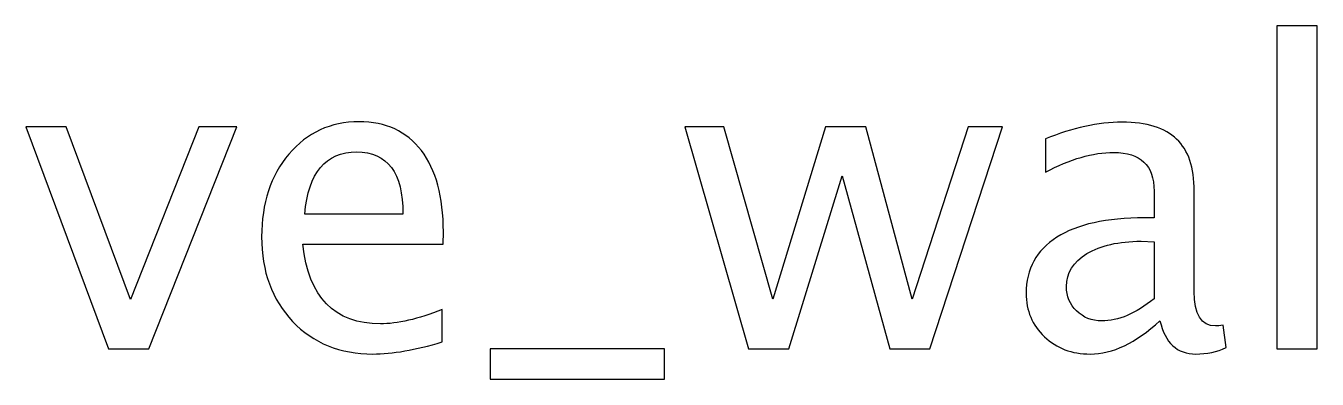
# Model space of a CAD drawing. Header units: centimetres. Extents: x -144 to 123, y -121 to 149.
# Drawn here: x -33.54 to -0.94, y 139.91 to 148.83 of the extents above; entities that cross this region are included whole.
import ezdxf

# ---------------------------------------------------------------- set-up
doc = ezdxf.new("R2010")
doc.units = ezdxf.units.CM
doc.header["$MEASUREMENT"] = 0
doc.layers.add('Layer 1', color=7, linetype='Continuous')

msp = doc.modelspace()

# ---------------------------------------------------------------- linework, layer by layer
at = {"layer": 'Layer 1'}
for points, knots in [([(-1.95701, 140.67044), (-1.95701, 140.67044), (-1.95701, 148.83019), (-1.95701, 148.83019), (-1.95701, 148.83019), (-1.95701, 148.83019), (-0.94101, 148.83019), (-0.94101, 148.83019), (-0.94101, 148.83019), (-0.94101, 148.83019), (-0.94101, 140.67044), (-0.94101, 140.67044), (-0.94101, 140.67044), (-0.94101, 140.67044), (-1.95701, 140.67044), (-1.95701, 140.67044)], [0, 0, 0, 0, 0.2, 0.2, 0.2, 0.2, 0.4, 0.4, 0.4, 0.4, 0.6, 0.6, 0.6, 0.6, 1, 1, 1, 1]), ([(-23.02666, 140.85036), (-23.70929, 140.64575), (-24.29314, 140.54344), (-24.77997, 140.54344), (-24.77997, 140.54344), (-25.61076, 140.54344), (-26.28633, 140.81861), (-26.80668, 141.36718), (-26.80668, 141.36718), (-27.32702, 141.91575), (-27.58808, 142.62659), (-27.58808, 143.50148), (-27.58808, 143.50148), (-27.58808, 144.34991), (-27.35877, 145.04665), (-26.8984, 145.59169), (-26.8984, 145.59169), (-26.43802, 146.13497), (-25.84889, 146.4066), (-25.13098, 146.4066), (-25.13098, 146.4066), (-24.45189, 146.4066), (-23.92625, 146.16495), (-23.55583, 145.68165), (-23.55583, 145.68165), (-23.18541, 145.19834), (-23.00021, 144.51395), (-23.00021, 143.62672), (-23.00021, 143.62672), (-23.00021, 143.62672), (-23.0055, 143.31627), (-23.0055, 143.31627), (-23.0055, 143.31627), (-23.0055, 143.31627), (-26.55091, 143.31627), (-26.55091, 143.31627), (-26.55091, 143.31627), (-26.40275, 141.97572), (-25.74834, 141.30544), (-24.58947, 141.30544), (-24.58947, 141.30544), (-24.16437, 141.30544), (-23.64403, 141.42538), (-23.02666, 141.66527), (-23.02666, 141.66527), (-23.02666, 141.66527), (-23.02666, 140.85036), (-23.02666, 140.85036)], [0, 0, 0, 0, 0.07692308, 0.07692308, 0.07692308, 0.07692308, 0.15384615, 0.15384615, 0.15384615, 0.15384615, 0.23076923, 0.23076923, 0.23076923, 0.23076923, 0.30769231, 0.30769231, 0.30769231, 0.30769231, 0.38461538, 0.38461538, 0.38461538, 0.38461538, 0.46153846, 0.46153846, 0.46153846, 0.46153846, 0.53846154, 0.53846154, 0.53846154, 0.53846154, 0.61538462, 0.61538462, 0.61538462, 0.61538462, 0.69230769, 0.69230769, 0.69230769, 0.69230769, 0.76923077, 0.76923077, 0.76923077, 0.76923077, 0.84615385, 0.84615385, 0.84615385, 0.84615385, 1, 1, 1, 1]), ([(-4.90976, 141.38481), (-5.52006, 140.8239), (-6.10744, 140.54344), (-6.67188, 140.54344), (-6.67188, 140.54344), (-7.13578, 140.54344), (-7.52208, 140.68808), (-7.82723, 140.97912), (-7.82723, 140.97912), (-8.13415, 141.27016), (-8.2876, 141.63705), (-8.2876, 142.07979), (-8.2876, 142.07979), (-8.2876, 142.69186), (-8.03008, 143.16281), (-7.51502, 143.4909), (-7.51502, 143.4909), (-6.99996, 143.81898), (-6.2609, 143.98302), (-5.29781, 143.98302), (-5.29781, 143.98302), (-5.29781, 143.98302), (-5.05969, 143.98302), (-5.05969, 143.98302), (-5.05969, 143.98302), (-5.05969, 143.98302), (-5.05969, 144.65859), (-5.05969, 144.65859), (-5.05969, 144.65859), (-5.05969, 145.30947), (-5.39835, 145.63402), (-6.07745, 145.63402), (-6.07745, 145.63402), (-6.60309, 145.63402), (-7.17812, 145.46822), (-7.80077, 145.13661), (-7.80077, 145.13661), (-7.80077, 145.13661), (-7.80077, 145.97269), (-7.80077, 145.97269), (-7.80077, 145.97269), (-7.11638, 146.25491), (-6.4708, 146.39602), (-5.86578, 146.39602), (-5.86578, 146.39602), (-5.24313, 146.39602), (-4.78276, 146.25491), (-4.48819, 145.97092), (-4.48819, 145.97092), (-4.19185, 145.68694), (-4.04369, 145.24949), (-4.04369, 144.65859), (-4.04369, 144.65859), (-4.04369, 144.65859), (-4.04369, 142.12388), (-4.04369, 142.12388), (-4.04369, 142.12388), (-4.04369, 141.54356), (-3.86554, 141.25252), (-3.50747, 141.25252), (-3.50747, 141.25252), (-3.46337, 141.25252), (-3.3981, 141.25958), (-3.31167, 141.27369), (-3.31167, 141.27369), (-3.31167, 141.27369), (-3.23935, 140.70925), (-3.23935, 140.70925), (-3.23935, 140.70925), (-3.47042, 140.59812), (-3.72442, 140.54344), (-4.00312, 140.54344), (-4.00312, 140.54344), (-4.4776, 140.54344), (-4.77923, 140.8239), (-4.90976, 141.38481)], [0, 0, 0, 0, 0.05, 0.05, 0.05, 0.05, 0.1, 0.1, 0.1, 0.1, 0.15, 0.15, 0.15, 0.15, 0.2, 0.2, 0.2, 0.2, 0.25, 0.25, 0.25, 0.25, 0.3, 0.3, 0.3, 0.3, 0.35, 0.35, 0.35, 0.35, 0.4, 0.4, 0.4, 0.4, 0.45, 0.45, 0.45, 0.45, 0.5, 0.5, 0.5, 0.5, 0.55, 0.55, 0.55, 0.55, 0.6, 0.6, 0.6, 0.6, 0.65, 0.65, 0.65, 0.65, 0.7, 0.7, 0.7, 0.7, 0.75, 0.75, 0.75, 0.75, 0.8, 0.8, 0.8, 0.8, 0.85, 0.85, 0.85, 0.85, 0.9, 0.9, 0.9, 0.9, 1, 1, 1, 1]), ([(-31.45276, 140.67044), (-31.45276, 140.67044), (-33.5412, 146.27961), (-33.5412, 146.27961), (-33.5412, 146.27961), (-33.5412, 146.27961), (-32.5252, 146.27961), (-32.5252, 146.27961), (-32.5252, 146.27961), (-32.5252, 146.27961), (-30.89713, 141.92104), (-30.89713, 141.92104), (-30.89713, 141.92104), (-30.89713, 141.92104), (-29.17381, 146.27961), (-29.17381, 146.27961), (-29.17381, 146.27961), (-29.17381, 146.27961), (-28.21778, 146.27961), (-28.21778, 146.27961), (-28.21778, 146.27961), (-28.21778, 146.27961), (-30.43499, 140.67044), (-30.43499, 140.67044), (-30.43499, 140.67044), (-30.43499, 140.67044), (-31.45276, 140.67044), (-31.45276, 140.67044)], [0, 0, 0, 0, 0.125, 0.125, 0.125, 0.125, 0.25, 0.25, 0.25, 0.25, 0.375, 0.375, 0.375, 0.375, 0.5, 0.5, 0.5, 0.5, 0.625, 0.625, 0.625, 0.625, 0.75, 0.75, 0.75, 0.75, 1, 1, 1, 1]), ([(-15.29906, 140.67044), (-15.29906, 140.67044), (-16.90773, 146.27961), (-16.90773, 146.27961), (-16.90773, 146.27961), (-16.90773, 146.27961), (-15.91642, 146.27961), (-15.91642, 146.27961), (-15.91642, 146.27961), (-15.91642, 146.27961), (-14.68347, 141.92456), (-14.68347, 141.92456), (-14.68347, 141.92456), (-14.68347, 141.92456), (-13.35349, 146.27961), (-13.35349, 146.27961), (-13.35349, 146.27961), (-13.35349, 146.27961), (-12.3375, 146.27961), (-12.3375, 146.27961), (-12.3375, 146.27961), (-12.3375, 146.27961), (-11.16804, 141.93162), (-11.16804, 141.93162), (-11.16804, 141.93162), (-11.16804, 141.93162), (-9.7534, 146.27961), (-9.7534, 146.27961), (-9.7534, 146.27961), (-9.7534, 146.27961), (-8.88557, 146.27961), (-8.88557, 146.27961), (-8.88557, 146.27961), (-8.88557, 146.27961), (-10.71648, 140.67044), (-10.71648, 140.67044), (-10.71648, 140.67044), (-10.71648, 140.67044), (-11.73248, 140.67044), (-11.73248, 140.67044), (-11.73248, 140.67044), (-11.73248, 140.67044), (-12.93545, 145.04488), (-12.93545, 145.04488), (-12.93545, 145.04488), (-12.93545, 145.04488), (-14.28306, 140.67044), (-14.28306, 140.67044), (-14.28306, 140.67044), (-14.28306, 140.67044), (-15.29906, 140.67044), (-15.29906, 140.67044)], [0, 0, 0, 0, 0.07142857, 0.07142857, 0.07142857, 0.07142857, 0.14285714, 0.14285714, 0.14285714, 0.14285714, 0.21428571, 0.21428571, 0.21428571, 0.21428571, 0.28571429, 0.28571429, 0.28571429, 0.28571429, 0.35714286, 0.35714286, 0.35714286, 0.35714286, 0.42857143, 0.42857143, 0.42857143, 0.42857143, 0.5, 0.5, 0.5, 0.5, 0.57142857, 0.57142857, 0.57142857, 0.57142857, 0.64285714, 0.64285714, 0.64285714, 0.64285714, 0.71428571, 0.71428571, 0.71428571, 0.71428571, 0.78571429, 0.78571429, 0.78571429, 0.78571429, 0.85714286, 0.85714286, 0.85714286, 0.85714286, 1, 1, 1, 1]), ([(-26.498, 144.07827), (-26.498, 144.07827), (-24.0215, 144.07827), (-24.0215, 144.07827), (-24.0215, 144.07827), (-24.0215, 145.12249), (-24.41132, 145.64461), (-25.18919, 145.64461), (-25.18919, 145.64461), (-25.97236, 145.64461), (-26.40804, 145.12249), (-26.498, 144.07827)], [0, 0, 0, 0, 0.25, 0.25, 0.25, 0.25, 0.5, 0.5, 0.5, 0.5, 1, 1, 1, 1]), ([(-5.05969, 141.93868), (-5.05969, 141.93868), (-5.05969, 143.37977), (-5.05969, 143.37977), (-5.05969, 143.37977), (-5.05969, 143.37977), (-5.38601, 143.39036), (-5.38601, 143.39036), (-5.38601, 143.39036), (-5.95045, 143.39036), (-6.40553, 143.28629), (-6.75302, 143.07815), (-6.75302, 143.07815), (-7.09874, 142.86824), (-7.2716, 142.59131), (-7.2716, 142.24559), (-7.2716, 142.24559), (-7.2716, 142.00394), (-7.18517, 141.79933), (-7.01408, 141.63176), (-7.01408, 141.63176), (-6.84122, 141.46419), (-6.63131, 141.37952), (-6.3826, 141.37952), (-6.3826, 141.37952), (-5.95927, 141.37952), (-5.5183, 141.5665), (-5.05969, 141.93868)], [0, 0, 0, 0, 0.125, 0.125, 0.125, 0.125, 0.25, 0.25, 0.25, 0.25, 0.375, 0.375, 0.375, 0.375, 0.5, 0.5, 0.5, 0.5, 0.625, 0.625, 0.625, 0.625, 0.75, 0.75, 0.75, 0.75, 1, 1, 1, 1]), ([(-21.8184, 139.90844), (-21.8184, 139.90844), (-21.8184, 140.67044), (-21.8184, 140.67044), (-21.8184, 140.67044), (-21.8184, 140.67044), (-17.41573, 140.67044), (-17.41573, 140.67044), (-17.41573, 140.67044), (-17.41573, 140.67044), (-17.41573, 139.90844), (-17.41573, 139.90844), (-17.41573, 139.90844), (-17.41573, 139.90844), (-21.8184, 139.90844), (-21.8184, 139.90844)], [0, 0, 0, 0, 0.2, 0.2, 0.2, 0.2, 0.4, 0.4, 0.4, 0.4, 0.6, 0.6, 0.6, 0.6, 1, 1, 1, 1])]:
    msp.add_open_spline(points, degree=3, knots=knots, dxfattribs=at)

doc.saveas('drawing.dxf')
